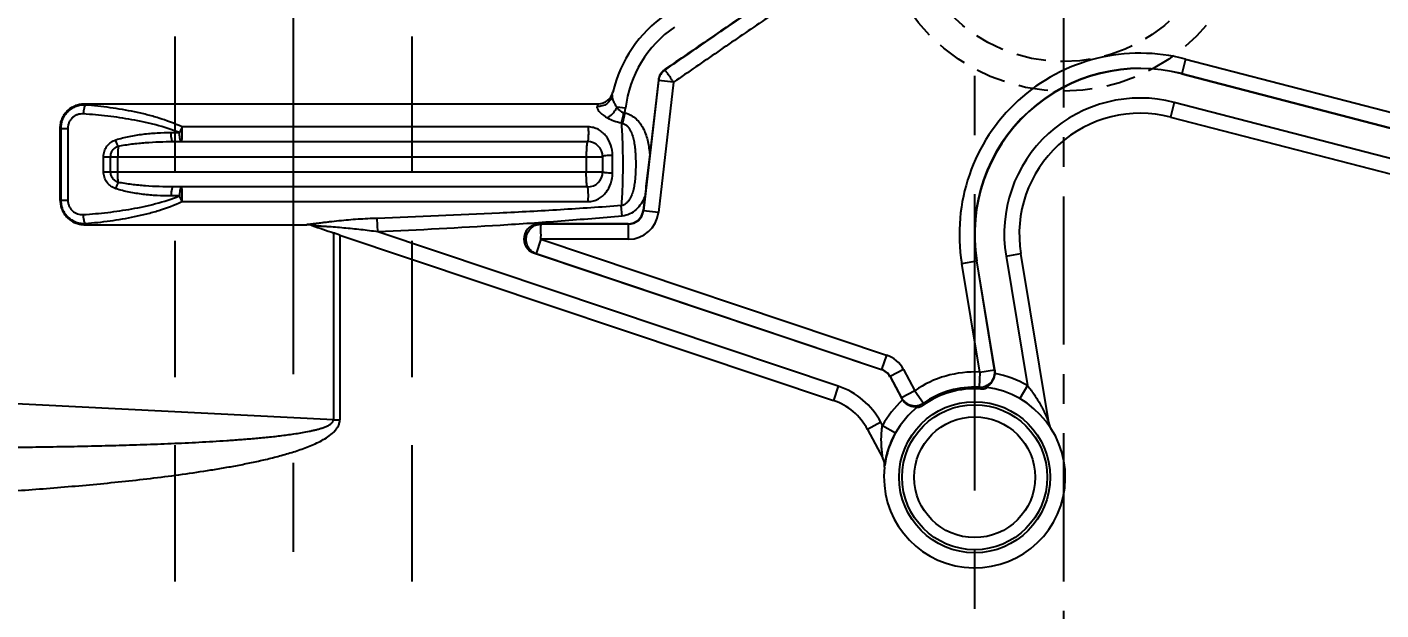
# Model space of a CAD drawing. Header units: millimetres. Extents: x 28656 to 29764, y -21384 to -20601.
# Drawn here: x 29525.13 to 29570.83, y -20758.23 to -20738.55 of the extents above; entities that cross this region are included whole.
import ezdxf

# ---------------------------------------------------------------- set-up
doc = ezdxf.new("R2010")
doc.units = ezdxf.units.MM
doc.header["$LTSCALE"] = 8
doc.linetypes.add('CENTER', pattern=[2, 1.25, -0.25, 0.25, -0.25])
doc.linetypes.add('HIDDEN', pattern=[0.375, 0.25, -0.125])
doc.layers.get('DEFPOINTS').update_dxf_attribs({"color": 6})
for name, color, linetype in [('Cav-cor', 30, 'Continuous'), ('CL', 1, 'Continuous'), ('WT', 4, 'Continuous')]:
    doc.layers.add(name, color=color, linetype=linetype)
doc.layers.add('dim', color=3, linetype='Continuous', lineweight=15)
doc.styles.get("Standard").update_dxf_attribs({"font": 'txt.shx', "width": 0.8, "bigfont": 'chineset.shx'})
doc.dimstyles.new('ISO-25', dxfattribs={"dimtxt": 5, "dimasz": 4, "dimexe": 0.3, "dimexo": 0.3, "dimtad": 0, "dimzin": 1, "dimdsep": 46, "dimtxsty": 'Standard', "dimcen": 0, "dimclrd": 3, "dimclre": 3, "dimclrt": 3, "dimazin": 0, "dimtfac": 1, "dimtofl": 0, "dimtmove": 0, "dimatfit": 0, "dimfxl": 0, "dimarcsym": 0})

# ---------------------------------------------------------------- blocks, each defined once
blk = doc.blocks.new('*D27502')
at = {"layer": 'DEFPOINTS', "color": 0}
for p in [(29534.117, -20718.266), (29474.332, -20943.266), (29508.117, -20943.266)]:
    blk.add_point(p, dxfattribs=at)
at = {"layer": 'dim', "color": 3, "lineweight": -2}
for p, q in [((29533.817, -20718.266), (29474.032, -20718.266)), ((29474.332, -20722.266), (29474.332, -20820.808)), ((29474.332, -20939.266), (29474.332, -20840.724)), ((29507.817, -20943.266), (29474.032, -20943.266))]:
    blk.add_line(p, q, dxfattribs=at)
at = {"layer": 'dim', "color": 3}
for points in [[(29474.998, -20722.266), (29473.665, -20722.266), (29474.332, -20718.266)], [(29473.665, -20939.266), (29474.998, -20939.266), (29474.332, -20943.266)]]:
    blk.add_solid(points, dxfattribs=at)
at = {"layer": 'dim', "color": 3, "insert": (29474.332, -20830.766), "char_height": 5, "attachment_point": 5, "rotation": 90}
blk.add_mtext('225.00', dxfattribs=at)

msp = doc.modelspace()

# ---------------------------------------------------------------- linework, layer by layer
at = {"linetype": 'CENTER', "ltscale": 0.5}
msp.add_line((29560.117, -20648.266), (29560.117, -20998.266), dxfattribs=at)
at = {"color": 8, "linetype": 'HIDDEN', "ltscale": 0.5}
for radius in [6.35, 5.35]:
    msp.add_circle((29560.117, -20734.366), radius, dxfattribs=at)
at = {"layer": 'Cav-cor', "color": 241}
for p, q in [((29546.658, -20739.986), (29546.667, -20739.992)), ((29564.237, -20739.629), (29564.107, -20740.132)), ((29564.237, -20739.629), (29575.794, -20742.628)), ((29546.45, -20740.352), (29545.936, -20744.754)), ((29546.441, -20740.347), (29546.149, -20742.845)), ((29546.441, -20740.347), (29546.45, -20740.352)), ((29546.956, -20740.41), (29546.442, -20744.813)), ((29546.956, -20740.412), (29546.45, -20740.352)), ((29564.107, -20740.132), (29575.679, -20743.135)), ((29564.109, -20740.122), (29575.666, -20743.122)), ((29527.065, -20741.142), (29544.412, -20741.142)), ((29545.33, -20741.292), (29545.041, -20741.258)), ((29545.312, -20741.448), (29545.33, -20741.292)), ((29563.857, -20741.093), (29563.729, -20741.587)), ((29576.157, -20744.285), (29563.857, -20741.093)), ((29545.312, -20741.448), (29545.235, -20741.794)), ((29563.729, -20741.587), (29576.488, -20744.898)), ((29526.252, -20744.406), (29526.252, -20741.958)), ((29526.268, -20741.972), (29526.268, -20744.392)), ((29526.268, -20741.972), (29526.505, -20741.972)), ((29526.505, -20741.972), (29526.505, -20744.392)), ((29529.994, -20742.111), (29530.273, -20742.111)), ((29544.072, -20741.922), (29530.362, -20741.922)), ((29530.061, -20742.417), (29544.051, -20742.417)), ((29527.715, -20743.437), (29527.715, -20742.927)), ((29527.715, -20742.927), (29544.561, -20742.927)), ((29527.954, -20743.437), (29527.954, -20742.927)), ((29528.197, -20743.437), (29528.197, -20742.927)), ((29544.007, -20742.927), (29544.007, -20743.437)), ((29544.561, -20742.927), (29544.561, -20743.437)), ((29544.894, -20743.182), (29544.893, -20742.882)), ((29544.893, -20743.482), (29544.894, -20743.182)), ((29527.715, -20743.437), (29544.561, -20743.437)), ((29544.051, -20743.947), (29530.061, -20743.947)), ((29526.268, -20744.392), (29526.505, -20744.392)), ((29530.273, -20744.253), (29529.994, -20744.253)), ((29530.361, -20744.442), (29544.072, -20744.442)), ((29545.981, -20744.283), (29545.927, -20744.745)), ((29536.974, -20745.464), (29536.954, -20745.008)), ((29545.222, -20744.93), (29545.19, -20744.58)), ((29545.936, -20744.754), (29545.927, -20744.745)), ((29546.442, -20744.813), (29545.936, -20744.754)), ((29527.065, -20745.222), (29534.577, -20745.222)), ((29552.511, -20750.675), (29536.974, -20745.464)), ((29545.421, -20745.195), (29542.419, -20745.195)), ((29542.419, -20745.195), (29542.477, -20745.205)), ((29545.429, -20745.205), (29542.477, -20745.205)), ((29545.429, -20745.205), (29545.421, -20745.195)), ((29545.429, -20745.714), (29545.429, -20745.205)), ((29535.47, -20745.498), (29535.47, -20751.812)), ((29535.688, -20745.571), (29535.47, -20745.498)), ((29535.688, -20745.571), (29535.688, -20751.812)), ((29535.688, -20745.571), (29552.349, -20751.158)), ((29542.477, -20745.714), (29542.315, -20746.198)), ((29542.477, -20745.714), (29554.141, -20749.626)), ((29545.429, -20745.714), (29542.477, -20745.714)), ((29542.257, -20746.188), (29553.972, -20750.117)), ((29542.257, -20746.188), (29542.315, -20746.198)), ((29542.315, -20746.198), (29553.978, -20750.109)), ((29558.176, -20746.283), (29558.679, -20746.2)), ((29558.176, -20746.283), (29558.897, -20750.654)), ((29559.62, -20751.907), (29558.679, -20746.2)), ((29556.683, -20746.529), (29557.195, -20746.445)), ((29557.289, -20750.201), (29556.683, -20746.529)), ((29557.792, -20750.118), (29557.186, -20746.446)), ((29557.803, -20750.128), (29557.195, -20746.445)), ((29554.141, -20749.626), (29553.978, -20750.109)), ((29553.978, -20750.109), (29553.972, -20750.117)), ((29554.266, -20750.353), (29554.26, -20750.361)), ((29554.26, -20750.361), (29554.643, -20751.081)), ((29554.716, -20750.113), (29554.266, -20750.353)), ((29554.266, -20750.353), (29554.647, -20751.067)), ((29554.716, -20750.113), (29555.096, -20750.827)), ((29557.289, -20750.201), (29557.264, -20750.71)), ((29557.289, -20750.201), (29557.792, -20750.118)), ((29557.803, -20750.128), (29557.792, -20750.118)), ((29552.511, -20750.675), (29552.349, -20751.158)), ((29555.096, -20750.827), (29554.647, -20751.067)), ((29555.096, -20750.827), (29555.386, -20751.247)), ((29558.897, -20750.654), (29558.643, -20751.096)), ((29535.47, -20751.812), (29520.77, -20751.069)), ((29554.643, -20751.081), (29554.647, -20751.067)), ((29535.47, -20751.812), (29535.688, -20751.812)), ((29553.951, -20751.894), (29553.501, -20752.133)), ((29553.501, -20752.133), (29554.02, -20753.108)), ((29554.006, -20751.998), (29553.951, -20751.894)), ((29554.006, -20751.998), (29554.451, -20752.248)), ((29559.62, -20751.907), (29559.633, -20751.964)), ((29554.082, -20753.363), (29554.084, -20753.344))]:
    msp.add_line(p, q, dxfattribs=at)
msp.add_lwpolyline([(29554.084, -20753.344), (29554.087, -20753.323), (29554.089, -20753.311), (29554.09, -20753.299), (29554.093, -20753.286), (29554.095, -20753.271), (29554.097, -20753.255), (29554.1, -20753.239), (29554.103, -20753.221), (29554.106, -20753.203), (29554.11, -20753.183), (29554.114, -20753.163), (29554.118, -20753.141), (29554.123, -20753.118), (29554.128, -20753.094), (29554.134, -20753.069), (29554.14, -20753.043), (29554.146, -20753.017), (29554.153, -20752.989), (29554.161, -20752.96), (29554.169, -20752.93), (29554.178, -20752.9), (29554.187, -20752.868), (29554.197, -20752.835), (29554.208, -20752.802), (29554.219, -20752.767), (29554.231, -20752.732), (29554.245, -20752.695), (29554.259, -20752.657), (29554.274, -20752.618), (29554.29, -20752.578), (29554.308, -20752.537), (29554.326, -20752.494), (29554.346, -20752.451), (29554.368, -20752.406), (29554.39, -20752.36), (29554.415, -20752.314), (29554.44, -20752.266), (29554.451, -20752.248)], dxfattribs=at)
for radius in [2.55, 2.448, 2.04]:
    msp.add_circle((29557.117, -20753.749), radius, dxfattribs=at)
for centre, radius, start, end in [((29549.18, -20741.741), 4.386, 124.5684, 166.909), ((29549.18, -20741.741), 3.876, 124.5684, 173.34), ((29562.704, -20745.536), 6.102, 75.45, 189.37), ((29546.947, -20740.406), 0.51, 124.5118, 173.3415), ((29546.956, -20740.412), 0.51, 124.5433, 173.3108), ((29562.704, -20745.536), 5.593, 75.45, 189.37), ((29562.704, -20745.536), 5.583, 75.45, 189.37), ((29544.412, -20740.632), 0.51, 269.9708, 346.9029), ((29562.704, -20745.536), 4.59, 75.45, 189.37), ((29544.409, -20744.394), 2.728, 72.3697, 73.3703), ((29545.081, -20742.147), 0.736, 71.7013, 75.3269), ((29562.704, -20745.536), 4.08, 75.45, 189.37), ((29544.051, -20742.927), 0.51, 0, 90), ((29544.051, -20743.437), 0.51, 270, 0), ((29545.43, -20744.696), 0.509, 269.9099, 353.4301), ((29545.43, -20744.695), 1.019, 269.9914, 353.3494), ((29559.034, -20675.59), 73.772, 250.78559, 251.37231), ((29553.816, -20750.592), 1.019, 28.0407, 71.4602), ((29553.817, -20750.592), 0.509, 28.0057, 71.4943), ((29557.117, -20753.749), 3.553, 87.2272, 124.668), ((29557.288, -20750.2), 0.511, 267.3414, 9.2563), ((29557.298, -20750.211), 0.512, 356.0066, 9.3484), ((29557.117, -20753.749), 3.57, 60.0998, 78.8299), ((29551.7, -20753.092), 2.55, 28.04, 71.46), ((29557.117, -20753.749), 3.06, 173.5517, 83.0399), ((29557.117, -20753.749), 2.989, 86.1256, 125.6666), ((29557.117, -20753.749), 3.043, 87.2277, 124.668), ((29551.926, -20755.849), 7.41, 43.2949, 43.9089), ((29551.7, -20753.092), 2.04, 28.04, 71.46), ((29557.117, -20753.749), 3.57, 133.0479, 150.6234), ((29557.117, -20753.749), 3.06, 128.8039, 172.6175), ((29555.094, -20750.841), 0.511, 208.0443, 215.8982), ((29555.097, -20750.826), 0.51, 208.1359, 304.5722), ((29562.877, -20752.462), 7.589, 170.7819, 171.3521), ((29560.126, -20751.823), 0.512, 196.0193, 212.6008), ((29553.571, -20753.348), 0.509, 353.5516, 28.0395)]:
    msp.add_arc(centre, radius, start, end, dxfattribs=at)
for centre, major_axis, ratio, start_param, end_param in [((29545.42, -20744.685), (-0.339, 0.381), 0.998909, -3.868329, -2.414856), ((29542.423, -20745.705), (0.515, -0.084), 0.9773, 1.736279, 4.546906), ((29553.809, -20750.601), (0.33, 0.39), 0.999294, -0.378668, 0.378668)]:
    msp.add_ellipse(centre, major_axis=major_axis, ratio=ratio, start_param=start_param, end_param=end_param, dxfattribs=at)
for points, knots in [([(29559.286, -20732.677), (29558.711, -20732.881), (29557.576, -20733.331), (29555.921, -20734.112), (29554.309, -20734.979), (29552.735, -20735.912), (29551.192, -20736.895), (29549.165, -20738.25), (29547.663, -20739.295), (29546.658, -20739.986)], [0, 0, 0, 0, 0.125, 0.25, 0.375, 0.5, 0.625, 0.75, 1, 1, 1, 1]), ([(29559.281, -20732.689), (29558.133, -20733.096), (29556.455, -20733.835), (29554.31, -20734.989), (29552.737, -20735.922), (29551.196, -20736.904), (29549.677, -20737.919), (29548.171, -20738.954), (29547.169, -20739.647), (29546.667, -20739.992)], [0, 0, 0, 0, 0.249944, 0.374966, 0.499979, 0.624991, 0.749995, 0.874998, 1, 1, 1, 1]), ([(29559.451, -20733.169), (29558.882, -20733.37), (29557.759, -20733.817), (29555.576, -20734.851), (29553.478, -20736.053), (29551.444, -20737.351), (29549.939, -20738.358), (29548.446, -20739.383), (29547.453, -20740.069), (29546.956, -20740.41)], [0, 0, 0, 0, 0.12501, 0.250052, 0.500013, 0.625017, 0.750012, 0.875007, 1, 1, 1, 1]), ([(29546.956, -20740.412), (29546.936, -20740.386), (29546.899, -20740.334), (29546.849, -20740.256), (29546.801, -20740.185), (29546.763, -20740.131), (29546.737, -20740.093), (29546.72, -20740.069), (29546.705, -20740.047), (29546.693, -20740.029), (29546.683, -20740.014), (29546.676, -20740.003), (29546.672, -20739.996), (29546.669, -20739.992), (29546.668, -20739.992), (29546.667, -20739.992)], [0, 0, 0, 0, 0.190318, 0.374646, 0.54477, 0.694688, 0.760371, 0.819096, 0.870338, 0.913581, 0.948369, 0.974424, 0.99152, 0.996733, 1, 1, 1, 1]), ([(29544.885, -20740.853), (29544.874, -20740.909), (29544.829, -20741.017), (29544.709, -20741.145), (29544.55, -20741.224), (29544.431, -20741.239), (29544.372, -20741.237)], [0, 0, 0, 0, 0.244986, 0.492715, 0.744579, 1, 1, 1, 1]), ([(29544.885, -20740.853), (29544.879, -20740.881), (29544.881, -20740.927), (29544.896, -20740.989), (29544.92, -20741.06), (29544.966, -20741.152), (29545.014, -20741.223), (29545.041, -20741.258)], [0, 0, 0, 0, 0.191484, 0.303689, 0.426306, 0.698693, 1, 1, 1, 1]), ([(29526.252, -20741.958), (29526.252, -20741.905), (29526.262, -20741.798), (29526.309, -20741.644), (29526.385, -20741.502), (29526.486, -20741.377), (29526.61, -20741.275), (29526.752, -20741.199), (29526.905, -20741.152), (29527.012, -20741.142), (29527.065, -20741.142)], [0, 0, 0, 0, 0.125236, 0.250432, 0.375564, 0.500611, 0.625564, 0.750432, 0.875231, 1, 1, 1, 1]), ([(29527.101, -20741.183), (29527.047, -20741.181), (29526.941, -20741.186), (29526.785, -20741.226), (29526.64, -20741.296), (29526.512, -20741.393), (29526.407, -20741.515), (29526.328, -20741.657), (29526.28, -20741.811), (29526.268, -20741.918), (29526.268, -20741.972)], [0, 0, 0, 0, 0.124528, 0.249025, 0.37363, 0.49844, 0.623509, 0.748833, 0.874352, 1, 1, 1, 1]), ([(29527.101, -20741.183), (29527.096, -20741.187), (29527.087, -20741.2), (29527.075, -20741.223), (29527.064, -20741.253), (29527.05, -20741.306), (29527.036, -20741.384), (29527.03, -20741.449), (29527.028, -20741.483)], [0, 0, 0, 0, 0.060097, 0.142678, 0.24725, 0.371848, 0.668557, 1, 1, 1, 1]), ([(29527.065, -20741.142), (29527.068, -20741.142), (29527.075, -20741.144), (29527.084, -20741.153), (29527.093, -20741.166), (29527.098, -20741.177), (29527.101, -20741.183)], [0, 0, 0, 0, 0.163613, 0.371514, 0.647118, 1, 1, 1, 1]), ([(29530.362, -20741.922), (29530.107, -20741.803), (29529.712, -20741.656), (29529.172, -20741.505), (29528.626, -20741.38), (29527.936, -20741.262), (29527.379, -20741.204), (29527.101, -20741.183)], [0, 0, 0, 0, 0.250493, 0.375601, 0.500623, 0.75039, 1, 1, 1, 1]), ([(29544.372, -20741.237), (29544.368, -20741.248), (29544.367, -20741.275), (29544.382, -20741.318), (29544.411, -20741.364), (29544.452, -20741.413), (29544.506, -20741.465), (29544.57, -20741.517), (29544.643, -20741.568), (29544.696, -20741.6), (29544.724, -20741.616)], [0, 0, 0, 0, 0.066449, 0.146951, 0.246748, 0.366211, 0.503722, 0.656932, 0.823232, 1, 1, 1, 1]), ([(29544.412, -20741.142), (29544.411, -20741.142), (29544.409, -20741.144), (29544.406, -20741.149), (29544.402, -20741.156), (29544.397, -20741.167), (29544.392, -20741.18), (29544.383, -20741.204), (29544.377, -20741.223), (29544.372, -20741.237)], [0, 0, 0, 0, 0.025403, 0.077895, 0.159453, 0.270247, 0.41009, 0.578677, 1, 1, 1, 1]), ([(29545.041, -20741.258), (29545.023, -20741.295), (29544.98, -20741.368), (29544.904, -20741.467), (29544.819, -20741.551), (29544.756, -20741.597), (29544.724, -20741.616)], [0, 0, 0, 0, 0.259543, 0.520389, 0.770691, 1, 1, 1, 1]), ([(29545.041, -20741.258), (29545.055, -20741.277), (29545.085, -20741.314), (29545.154, -20741.382), (29545.219, -20741.422), (29545.267, -20741.435)], [0, 0, 0, 0, 0.241151, 0.48887, 1, 1, 1, 1]), ([(29527.028, -20741.483), (29526.995, -20741.481), (29526.928, -20741.483), (29526.831, -20741.506), (29526.74, -20741.548), (29526.66, -20741.609), (29526.593, -20741.685), (29526.543, -20741.773), (29526.512, -20741.87), (29526.505, -20741.938), (29526.505, -20741.972)], [0, 0, 0, 0, 0.123496, 0.247175, 0.37126, 0.495908, 0.621196, 0.747091, 0.873432, 1, 1, 1, 1]), ([(29530.273, -20742.111), (29530.016, -20742.009), (29529.619, -20741.883), (29529.08, -20741.755), (29528.538, -20741.649), (29527.854, -20741.55), (29527.303, -20741.501), (29527.028, -20741.483)], [0, 0, 0, 0, 0.250286, 0.37534, 0.500341, 0.75021, 1, 1, 1, 1]), ([(29544.724, -20741.616), (29544.794, -20741.655), (29544.944, -20741.725), (29545.105, -20741.767), (29545.19, -20741.78)], [0, 0, 0, 0, 0.485896, 1, 1, 1, 1]), ([(29545.267, -20741.435), (29545.256, -20741.497), (29545.232, -20741.613), (29545.204, -20741.727), (29545.19, -20741.78)], [0, 0, 0, 0, 0.537739, 1, 1, 1, 1]), ([(29545.19, -20741.78), (29545.198, -20741.881), (29545.212, -20742.096), (29545.233, -20742.563), (29545.242, -20743.18), (29545.233, -20743.796), (29545.212, -20744.263), (29545.198, -20744.479), (29545.19, -20744.58)], [0, 0, 0, 0, 0.108574, 0.230995, 0.499766, 0.768659, 0.891227, 1, 1, 1, 1]), ([(29545.235, -20741.794), (29545.266, -20741.804), (29545.325, -20741.834), (29545.398, -20741.898), (29545.458, -20741.975), (29545.506, -20742.059), (29545.545, -20742.148), (29545.586, -20742.27), (29545.623, -20742.427), (29545.65, -20742.619), (29545.667, -20742.813), (29545.676, -20743.009), (29545.678, -20743.205), (29545.674, -20743.401), (29545.664, -20743.596), (29545.645, -20743.79), (29545.614, -20743.982), (29545.573, -20744.138), (29545.527, -20744.258), (29545.485, -20744.345), (29545.431, -20744.426), (29545.366, -20744.498), (29545.285, -20744.554), (29545.222, -20744.576), (29545.19, -20744.58)], [0, 0, 0, 0, 0.031375, 0.06266, 0.093762, 0.12477, 0.155764, 0.186762, 0.248865, 0.311252, 0.373959, 0.436915, 0.500005, 0.563077, 0.625984, 0.688617, 0.750934, 0.812986, 0.843965, 0.874978, 0.906011, 0.937184, 0.968528, 1, 1, 1, 1]), ([(29545.312, -20741.448), (29545.383, -20741.464), (29545.52, -20741.517), (29545.697, -20741.647), (29545.84, -20741.813), (29545.95, -20742.002), (29546.032, -20742.204), (29546.088, -20742.415), (29546.127, -20742.629), (29546.143, -20742.773), (29546.149, -20742.845)], [0, 0, 0, 0, 0.124962, 0.249992, 0.375006, 0.500058, 0.625073, 0.750044, 0.875056, 1, 1, 1, 1]), ([(29526.252, -20741.958), (29526.253, -20741.958), (29526.257, -20741.959), (29526.263, -20741.964), (29526.266, -20741.969), (29526.268, -20741.972)], [0, 0, 0, 0, 0.186412, 0.529176, 1, 1, 1, 1]), ([(29528.123, -20742.358), (29528.273, -20742.309), (29528.504, -20742.253), (29528.815, -20742.198), (29529.127, -20742.154), (29529.52, -20742.12), (29529.836, -20742.111), (29529.994, -20742.111)], [0, 0, 0, 0, 0.250195, 0.375297, 0.500287, 0.750157, 1, 1, 1, 1]), ([(29530.061, -20742.417), (29530.056, -20742.417), (29530.049, -20742.412), (29530.041, -20742.403), (29530.032, -20742.388), (29530.022, -20742.363), (29530.012, -20742.325), (29530.004, -20742.279), (29529.998, -20742.227), (29529.995, -20742.17), (29529.994, -20742.131), (29529.994, -20742.111)], [0, 0, 0, 0, 0.044522, 0.074575, 0.111298, 0.205896, 0.327573, 0.473105, 0.637758, 0.815892, 1, 1, 1, 1]), ([(29530.366, -20741.922), (29530.349, -20741.95), (29530.317, -20742.012), (29530.29, -20742.077), (29530.278, -20742.111)], [0, 0, 0, 0, 0.474894, 1, 1, 1, 1]), ([(29530.345, -20742.417), (29530.342, -20742.417), (29530.337, -20742.416), (29530.33, -20742.411), (29530.324, -20742.403), (29530.316, -20742.388), (29530.309, -20742.362), (29530.296, -20742.325), (29530.288, -20742.288), (29530.284, -20742.255), (29530.283, -20742.228), (29530.283, -20742.199), (29530.282, -20742.16), (29530.28, -20742.131), (29530.278, -20742.111)], [0, 0, 0, 0, 0.024252, 0.049503, 0.078539, 0.113597, 0.205834, 0.328836, 0.475305, 0.555264, 0.638951, 0.725967, 0.815749, 1, 1, 1, 1]), ([(29530.345, -20742.417), (29530.347, -20742.417), (29530.349, -20742.414), (29530.351, -20742.41), (29530.354, -20742.402), (29530.356, -20742.389), (29530.36, -20742.369), (29530.363, -20742.344), (29530.366, -20742.302), (29530.37, -20742.241), (29530.372, -20742.162), (29530.372, -20742.079), (29530.37, -20741.999), (29530.368, -20741.946), (29530.366, -20741.922)], [0, 0, 0, 0, 0.009561, 0.017888, 0.028883, 0.059003, 0.099832, 0.150632, 0.210418, 0.352544, 0.515211, 0.686041, 0.852146, 1, 1, 1, 1]), ([(29544.072, -20741.922), (29544.074, -20741.946), (29544.076, -20741.999), (29544.078, -20742.079), (29544.078, -20742.162), (29544.075, -20742.241), (29544.072, -20742.302), (29544.068, -20742.344), (29544.066, -20742.369), (29544.062, -20742.389), (29544.059, -20742.402), (29544.057, -20742.41), (29544.055, -20742.414), (29544.053, -20742.417), (29544.051, -20742.417)], [0, 0, 0, 0, 0.147854, 0.313959, 0.484789, 0.647456, 0.789582, 0.849368, 0.900168, 0.940997, 0.971117, 0.982112, 0.990439, 1, 1, 1, 1]), ([(29544.893, -20742.882), (29544.893, -20742.764), (29544.856, -20742.532), (29544.719, -20742.271), (29544.561, -20742.105), (29544.418, -20742.004), (29544.252, -20741.938), (29544.132, -20741.922), (29544.072, -20741.922)], [0, 0, 0, 0, 0.252384, 0.497283, 0.619443, 0.743378, 0.870565, 1, 1, 1, 1]), ([(29527.715, -20742.927), (29527.715, -20742.864), (29527.734, -20742.738), (29527.819, -20742.569), (29527.952, -20742.434), (29528.064, -20742.377), (29528.123, -20742.358)], [0, 0, 0, 0, 0.252046, 0.503106, 0.752451, 1, 1, 1, 1]), ([(29527.954, -20742.927), (29527.954, -20742.888), (29527.967, -20742.809), (29528.02, -20742.703), (29528.102, -20742.619), (29528.173, -20742.583), (29528.209, -20742.571)], [0, 0, 0, 0, 0.252047, 0.503104, 0.752451, 1, 1, 1, 1]), ([(29528.209, -20742.571), (29528.192, -20742.54), (29528.16, -20742.47), (29528.135, -20742.397), (29528.122, -20742.358)], [0, 0, 0, 0, 0.464806, 1, 1, 1, 1]), ([(29528.209, -20742.571), (29528.205, -20742.626), (29528.198, -20742.744), (29528.197, -20742.863), (29528.197, -20742.927)], [0, 0, 0, 0, 0.460688, 1, 1, 1, 1]), ([(29528.209, -20742.571), (29528.361, -20742.54), (29528.668, -20742.493), (29529.131, -20742.448), (29529.596, -20742.422), (29529.906, -20742.417), (29530.061, -20742.417)], [0, 0, 0, 0, 0.250015, 0.500036, 0.750017, 1, 1, 1, 1]), ([(29544.051, -20742.417), (29544.049, -20742.417), (29544.047, -20742.419), (29544.044, -20742.423), (29544.041, -20742.429), (29544.038, -20742.44), (29544.032, -20742.466), (29544.025, -20742.508), (29544.019, -20742.571), (29544.014, -20742.647), (29544.01, -20742.734), (29544.007, -20742.829), (29544.007, -20742.894), (29544.007, -20742.927)], [0, 0, 0, 0, 0.009675, 0.016957, 0.026241, 0.051166, 0.084759, 0.177349, 0.300841, 0.450893, 0.621942, 0.807683, 1, 1, 1, 1]), ([(29544.893, -20742.882), (29544.852, -20742.881), (29544.774, -20742.883), (29544.682, -20742.89), (29544.626, -20742.899), (29544.602, -20742.904), (29544.588, -20742.908), (29544.576, -20742.913), (29544.567, -20742.917), (29544.561, -20742.923), (29544.561, -20742.927)], [0, 0, 0, 0, 0.36617, 0.684659, 0.809231, 0.860658, 0.904189, 0.939503, 0.96671, 1, 1, 1, 1]), ([(29546.149, -20742.845), (29546.121, -20743.085), (29546.065, -20743.564), (29546.009, -20744.043), (29545.981, -20744.283)], [0, 0, 0, 0, 0.500002, 1, 1, 1, 1]), ([(29528.123, -20744.006), (29528.064, -20743.987), (29527.952, -20743.93), (29527.819, -20743.795), (29527.734, -20743.625), (29527.715, -20743.5), (29527.715, -20743.437)], [0, 0, 0, 0, 0.247451, 0.496706, 0.747792, 1, 1, 1, 1]), ([(29528.209, -20743.793), (29528.173, -20743.781), (29528.103, -20743.745), (29528.02, -20743.661), (29527.967, -20743.555), (29527.954, -20743.476), (29527.954, -20743.437)], [0, 0, 0, 0, 0.24745, 0.496706, 0.747792, 1, 1, 1, 1]), ([(29528.209, -20743.793), (29528.205, -20743.738), (29528.198, -20743.62), (29528.197, -20743.501), (29528.197, -20743.437)], [0, 0, 0, 0, 0.460714, 1, 1, 1, 1]), ([(29544.051, -20743.947), (29544.049, -20743.947), (29544.047, -20743.945), (29544.044, -20743.941), (29544.041, -20743.935), (29544.038, -20743.924), (29544.032, -20743.898), (29544.025, -20743.856), (29544.019, -20743.793), (29544.014, -20743.717), (29544.01, -20743.63), (29544.007, -20743.535), (29544.007, -20743.47), (29544.007, -20743.437)], [0, 0, 0, 0, 0.009675, 0.016957, 0.026241, 0.051166, 0.084759, 0.177349, 0.300841, 0.450893, 0.621942, 0.807683, 1, 1, 1, 1]), ([(29544.072, -20744.442), (29544.132, -20744.442), (29544.252, -20744.426), (29544.418, -20744.359), (29544.562, -20744.259), (29544.72, -20744.092), (29544.856, -20743.832), (29544.893, -20743.599), (29544.893, -20743.482)], [0, 0, 0, 0, 0.129488, 0.256832, 0.380856, 0.503089, 0.747978, 1, 1, 1, 1]), ([(29544.893, -20743.482), (29544.852, -20743.482), (29544.774, -20743.481), (29544.682, -20743.474), (29544.626, -20743.465), (29544.602, -20743.46), (29544.588, -20743.456), (29544.576, -20743.451), (29544.567, -20743.446), (29544.561, -20743.441), (29544.561, -20743.437)], [0, 0, 0, 0, 0.366215, 0.684714, 0.809275, 0.860695, 0.904217, 0.939521, 0.96672, 1, 1, 1, 1]), ([(29528.209, -20743.793), (29528.192, -20743.824), (29528.16, -20743.894), (29528.135, -20743.967), (29528.123, -20744.006)], [0, 0, 0, 0, 0.464921, 1, 1, 1, 1]), ([(29529.994, -20744.253), (29529.836, -20744.253), (29529.52, -20744.244), (29529.127, -20744.21), (29528.815, -20744.166), (29528.504, -20744.111), (29528.273, -20744.054), (29528.123, -20744.006)], [0, 0, 0, 0, 0.249843, 0.499715, 0.624704, 0.749805, 1, 1, 1, 1]), ([(29530.061, -20743.947), (29529.906, -20743.947), (29529.596, -20743.941), (29529.131, -20743.916), (29528.668, -20743.871), (29528.361, -20743.823), (29528.209, -20743.793)], [0, 0, 0, 0, 0.249983, 0.499964, 0.749985, 1, 1, 1, 1]), ([(29530.061, -20743.947), (29530.056, -20743.947), (29530.049, -20743.951), (29530.041, -20743.96), (29530.032, -20743.975), (29530.022, -20744.001), (29530.012, -20744.039), (29530.004, -20744.085), (29529.998, -20744.137), (29529.995, -20744.194), (29529.994, -20744.233), (29529.994, -20744.253)], [0, 0, 0, 0, 0.044522, 0.074575, 0.111298, 0.205896, 0.327573, 0.473105, 0.637758, 0.815892, 1, 1, 1, 1]), ([(29530.345, -20743.947), (29530.342, -20743.947), (29530.337, -20743.948), (29530.33, -20743.953), (29530.324, -20743.96), (29530.316, -20743.976), (29530.309, -20744.002), (29530.296, -20744.039), (29530.288, -20744.076), (29530.284, -20744.109), (29530.283, -20744.136), (29530.283, -20744.164), (29530.282, -20744.203), (29530.28, -20744.233), (29530.278, -20744.253)], [0, 0, 0, 0, 0.024252, 0.049503, 0.078539, 0.113597, 0.205834, 0.328836, 0.475305, 0.555264, 0.638951, 0.725967, 0.815749, 1, 1, 1, 1]), ([(29530.366, -20744.442), (29530.368, -20744.417), (29530.37, -20744.365), (29530.372, -20744.285), (29530.372, -20744.202), (29530.37, -20744.123), (29530.366, -20744.062), (29530.363, -20744.02), (29530.36, -20743.995), (29530.356, -20743.975), (29530.354, -20743.962), (29530.351, -20743.954), (29530.349, -20743.95), (29530.347, -20743.947), (29530.345, -20743.947)], [0, 0, 0, 0, 0.147854, 0.313959, 0.484789, 0.647456, 0.789582, 0.849368, 0.900168, 0.940997, 0.971117, 0.982112, 0.990439, 1, 1, 1, 1]), ([(29544.072, -20744.442), (29544.074, -20744.417), (29544.076, -20744.365), (29544.078, -20744.285), (29544.078, -20744.202), (29544.075, -20744.123), (29544.072, -20744.062), (29544.068, -20744.02), (29544.066, -20743.995), (29544.062, -20743.975), (29544.059, -20743.962), (29544.057, -20743.954), (29544.055, -20743.95), (29544.053, -20743.947), (29544.051, -20743.947)], [0, 0, 0, 0, 0.147854, 0.313958, 0.484787, 0.647454, 0.789579, 0.849365, 0.900165, 0.940993, 0.971114, 0.982109, 0.990437, 1, 1, 1, 1]), ([(29526.268, -20744.392), (29526.267, -20744.394), (29526.263, -20744.4), (29526.257, -20744.406), (29526.252, -20744.406)], [0, 0, 0, 0, 0.336283, 1, 1, 1, 1]), ([(29526.252, -20744.406), (29526.252, -20744.459), (29526.262, -20744.566), (29526.309, -20744.72), (29526.385, -20744.862), (29526.486, -20744.987), (29526.61, -20745.089), (29526.752, -20745.165), (29526.905, -20745.211), (29527.012, -20745.222), (29527.065, -20745.222)], [0, 0, 0, 0, 0.125236, 0.250432, 0.375564, 0.500611, 0.625564, 0.750432, 0.875231, 1, 1, 1, 1]), ([(29526.268, -20744.392), (29526.268, -20744.446), (29526.28, -20744.553), (29526.328, -20744.707), (29526.407, -20744.848), (29526.512, -20744.97), (29526.64, -20745.068), (29526.785, -20745.138), (29526.941, -20745.178), (29527.047, -20745.183), (29527.101, -20745.18)], [0, 0, 0, 0, 0.125648, 0.251166, 0.37649, 0.501558, 0.626368, 0.750973, 0.875471, 1, 1, 1, 1]), ([(29526.505, -20744.392), (29526.505, -20744.426), (29526.512, -20744.494), (29526.543, -20744.591), (29526.593, -20744.679), (29526.66, -20744.755), (29526.74, -20744.815), (29526.831, -20744.858), (29526.928, -20744.881), (29526.995, -20744.883), (29527.028, -20744.881)], [0, 0, 0, 0, 0.126568, 0.252908, 0.378802, 0.50409, 0.628738, 0.752823, 0.876503, 1, 1, 1, 1]), ([(29527.028, -20744.881), (29527.303, -20744.863), (29527.854, -20744.814), (29528.538, -20744.715), (29529.08, -20744.609), (29529.619, -20744.481), (29530.016, -20744.355), (29530.273, -20744.253)], [0, 0, 0, 0, 0.24979, 0.499659, 0.62466, 0.749713, 1, 1, 1, 1]), ([(29527.101, -20745.18), (29527.379, -20745.16), (29527.936, -20745.102), (29528.626, -20744.984), (29529.171, -20744.859), (29529.711, -20744.708), (29530.107, -20744.56), (29530.361, -20744.442)], [0, 0, 0, 0, 0.24961, 0.499377, 0.6244, 0.749508, 1, 1, 1, 1]), ([(29530.366, -20744.442), (29530.349, -20744.413), (29530.317, -20744.351), (29530.29, -20744.287), (29530.278, -20744.253)], [0, 0, 0, 0, 0.474894, 1, 1, 1, 1]), ([(29545.981, -20744.283), (29545.947, -20744.363), (29545.865, -20744.518), (29545.697, -20744.721), (29545.48, -20744.873), (29545.309, -20744.922), (29545.222, -20744.93)], [0, 0, 0, 0, 0.250136, 0.500313, 0.750251, 1, 1, 1, 1]), ([(29527.101, -20745.18), (29527.096, -20745.176), (29527.087, -20745.164), (29527.075, -20745.141), (29527.064, -20745.111), (29527.05, -20745.058), (29527.036, -20744.98), (29527.03, -20744.915), (29527.028, -20744.881)], [0, 0, 0, 0, 0.060098, 0.14268, 0.247254, 0.371853, 0.668562, 1, 1, 1, 1]), ([(29536.954, -20745.008), (29536.846, -20745.011), (29536.629, -20745.021), (29536.304, -20745.04), (29535.981, -20745.064), (29535.662, -20745.094), (29535.399, -20745.123), (29535.193, -20745.148), (29535.044, -20745.167), (29534.903, -20745.186), (29534.791, -20745.2), (29534.709, -20745.21), (29534.657, -20745.216), (29534.613, -20745.22), (29534.588, -20745.222), (29534.577, -20745.222)], [0, 0, 0, 0, 0.136356, 0.272603, 0.408425, 0.543235, 0.675867, 0.740662, 0.803733, 0.864089, 0.919933, 0.945167, 0.967708, 0.98647, 1, 1, 1, 1]), ([(29545.19, -20744.58), (29544.504, -20744.631), (29543.133, -20744.723), (29540.388, -20744.874), (29538.328, -20744.96), (29536.954, -20745.008)], [0, 0, 0, 0, 0.250001, 0.500003, 1, 1, 1, 1]), ([(29545.222, -20744.93), (29544.536, -20744.993), (29543.163, -20745.108), (29540.414, -20745.297), (29538.35, -20745.404), (29536.974, -20745.464)], [0, 0, 0, 0, 0.250001, 0.500005, 1, 1, 1, 1]), ([(29527.101, -20745.18), (29527.098, -20745.187), (29527.093, -20745.197), (29527.084, -20745.211), (29527.075, -20745.22), (29527.068, -20745.222), (29527.065, -20745.222)], [0, 0, 0, 0, 0.352882, 0.628486, 0.836387, 1, 1, 1, 1]), ([(29534.756, -20745.253), (29534.741, -20745.248), (29534.683, -20745.23), (29534.622, -20745.222), (29534.577, -20745.222)], [0, 0, 0, 0, 0.250482, 1, 1, 1, 1]), ([(29536.974, -20745.464), (29536.783, -20745.438), (29536.496, -20745.403), (29536.112, -20745.361), (29535.826, -20745.334), (29535.541, -20745.31), (29535.306, -20745.293), (29535.122, -20745.281), (29534.989, -20745.272), (29534.884, -20745.264), (29534.807, -20745.258), (29534.772, -20745.255), (29534.756, -20745.253)], [0, 0, 0, 0, 0.259811, 0.389491, 0.518758, 0.647181, 0.773794, 0.835736, 0.895888, 0.952503, 0.978122, 1, 1, 1, 1]), ([(29542.315, -20746.198), (29542.26, -20746.179), (29542.182, -20746.135), (29542.098, -20746.052), (29542.029, -20745.956), (29541.977, -20745.814), (29541.975, -20745.632), (29542.035, -20745.461), (29542.129, -20745.343), (29542.225, -20745.274), (29542.331, -20745.222), (29542.419, -20745.205), (29542.477, -20745.205)], [0, 0, 0, 0, 0.123567, 0.185976, 0.248555, 0.373952, 0.5, 0.626048, 0.751445, 0.814024, 0.876433, 1, 1, 1, 1]), ([(29542.477, -20745.714), (29542.476, -20745.706), (29542.475, -20745.694), (29542.473, -20745.678), (29542.471, -20745.661), (29542.469, -20745.645), (29542.471, -20745.629), (29542.476, -20745.613), (29542.484, -20745.599), (29542.487, -20745.583), (29542.487, -20745.567), (29542.482, -20745.548), (29542.477, -20745.525), (29542.474, -20745.502), (29542.473, -20745.473), (29542.473, -20745.445), (29542.474, -20745.417), (29542.476, -20745.391), (29542.478, -20745.367), (29542.477, -20745.343), (29542.475, -20745.326), (29542.473, -20745.311), (29542.472, -20745.296), (29542.472, -20745.283), (29542.473, -20745.27), (29542.474, -20745.258), (29542.476, -20745.249), (29542.48, -20745.243), (29542.483, -20745.238), (29542.486, -20745.234), (29542.488, -20745.23), (29542.488, -20745.226), (29542.485, -20745.223), (29542.481, -20745.22), (29542.476, -20745.218), (29542.472, -20745.216), (29542.469, -20745.213), (29542.47, -20745.21), (29542.472, -20745.209), (29542.473, -20745.207), (29542.475, -20745.206), (29542.476, -20745.205), (29542.477, -20745.205)], [0, 0, 0, 0, 0.046408, 0.069745, 0.093299, 0.139785, 0.162481, 0.18545, 0.231492, 0.253521, 0.275404, 0.320372, 0.365268, 0.408235, 0.449915, 0.530382, 0.568885, 0.606068, 0.676083, 0.708783, 0.739898, 0.769321, 0.796904, 0.822609, 0.846365, 0.868202, 0.88886, 0.899389, 0.909942, 0.919694, 0.927907, 0.934773, 0.942772, 0.95312, 0.963949, 0.972858, 0.978229, 0.982149, 0.986505, 0.990747, 0.994058, 1, 1, 1, 1]), ([(29557.488, -20750.712), (29557.488, -20750.712), (29557.487, -20750.712), (29557.487, -20750.711), (29557.487, -20750.71), (29557.489, -20750.708), (29557.493, -20750.705), (29557.5, -20750.702), (29557.508, -20750.697), (29557.518, -20750.692), (29557.53, -20750.685), (29557.542, -20750.678), (29557.555, -20750.67), (29557.573, -20750.658), (29557.597, -20750.641), (29557.625, -20750.618), (29557.654, -20750.591), (29557.682, -20750.56), (29557.719, -20750.513), (29557.759, -20750.444), (29557.795, -20750.35), (29557.806, -20750.282), (29557.809, -20750.247)], [0, 0, 0, 0, 0.001857, 0.002937, 0.004532, 0.007194, 0.015856, 0.028706, 0.045252, 0.064911, 0.087092, 0.111219, 0.136913, 0.164026, 0.221981, 0.284254, 0.350485, 0.420491, 0.494138, 0.652, 0.822361, 1, 1, 1, 1]), ([(29557.319, -20750.767), (29557.335, -20750.768), (29557.391, -20750.769), (29557.447, -20750.76), (29557.485, -20750.748)], [0, 0, 0, 0, 0.277701, 1, 1, 1, 1]), ([(29557.485, -20750.748), (29557.493, -20750.745), (29557.507, -20750.74), (29557.524, -20750.733), (29557.534, -20750.727), (29557.54, -20750.723), (29557.541, -20750.721), (29557.542, -20750.721)], [0, 0, 0, 0, 0.388409, 0.687334, 0.89135, 0.957232, 1, 1, 1, 1]), ([(29557.542, -20750.721), (29557.542, -20750.72), (29557.543, -20750.719), (29557.542, -20750.719), (29557.541, -20750.719)], [0, 0, 0, 0, 0.506962, 1, 1, 1, 1]), ([(29558.897, -20750.654), (29558.94, -20750.705), (29559.024, -20750.808), (29559.139, -20750.97), (29559.244, -20751.135), (29559.325, -20751.276), (29559.385, -20751.389), (29559.428, -20751.473), (29559.469, -20751.557), (29559.508, -20751.641), (29559.539, -20751.709), (29559.562, -20751.763), (29559.578, -20751.801), (29559.59, -20751.832), (29559.6, -20751.855), (29559.606, -20751.871), (29559.612, -20751.884), (29559.615, -20751.894), (29559.618, -20751.901), (29559.619, -20751.904), (29559.62, -20751.906), (29559.62, -20751.907)], [0, 0, 0, 0, 0.137497, 0.274017, 0.409136, 0.542559, 0.60851, 0.673828, 0.738345, 0.801764, 0.863496, 0.893377, 0.922181, 0.949332, 0.961965, 0.973713, 0.984051, 0.992349, 0.995529, 0.997931, 1, 1, 1, 1]), ([(29554.68, -20751.14), (29554.701, -20751.169), (29554.747, -20751.221), (29554.827, -20751.282), (29554.898, -20751.318), (29554.954, -20751.339), (29554.994, -20751.35), (29555.033, -20751.358), (29555.064, -20751.362), (29555.087, -20751.364), (29555.104, -20751.365), (29555.12, -20751.365), (29555.14, -20751.365), (29555.161, -20751.364), (29555.18, -20751.363), (29555.191, -20751.362), (29555.195, -20751.362), (29555.198, -20751.362), (29555.199, -20751.363), (29555.2, -20751.363), (29555.2, -20751.364), (29555.2, -20751.364), (29555.2, -20751.364)], [0, 0, 0, 0, 0.17756, 0.347879, 0.505539, 0.579102, 0.649048, 0.715253, 0.777529, 0.807106, 0.835534, 0.862675, 0.888383, 0.934726, 0.971149, 0.984115, 0.989043, 0.992868, 0.995564, 0.997177, 0.998218, 1, 1, 1, 1]), ([(29555.16, -20751.399), (29555.159, -20751.399), (29555.159, -20751.398), (29555.159, -20751.397), (29555.16, -20751.397)], [0, 0, 0, 0, 0.482162, 1, 1, 1, 1]), ([(29555.174, -20751.4), (29555.171, -20751.4), (29555.166, -20751.4), (29555.161, -20751.4), (29555.16, -20751.399)], [0, 0, 0, 0, 0.649805, 1, 1, 1, 1]), ([(29555.375, -20751.321), (29555.356, -20751.335), (29555.317, -20751.358), (29555.26, -20751.382), (29555.213, -20751.395), (29555.185, -20751.399), (29555.174, -20751.4)], [0, 0, 0, 0, 0.321877, 0.614355, 0.847083, 1, 1, 1, 1]), ([(29520.628, -20752.752), (29521.253, -20752.753), (29522.503, -20752.753), (29524.065, -20752.744), (29525.314, -20752.73), (29526.251, -20752.716), (29527.188, -20752.698), (29528.125, -20752.675), (29529.062, -20752.647), (29529.998, -20752.611), (29530.778, -20752.575), (29531.402, -20752.54), (29531.87, -20752.511), (29532.337, -20752.477), (29532.804, -20752.439), (29533.271, -20752.395), (29533.736, -20752.343), (29534.123, -20752.291), (29534.432, -20752.241), (29534.624, -20752.204), (29534.776, -20752.171), (29534.89, -20752.144), (29535.003, -20752.114), (29535.115, -20752.079), (29535.207, -20752.045), (29535.278, -20752.013), (29535.33, -20751.986), (29535.38, -20751.955), (29535.418, -20751.923), (29535.443, -20751.894), (29535.459, -20751.869), (29535.469, -20751.841), (29535.471, -20751.821), (29535.47, -20751.812)], [0, 0, 0, 0, 0.124998, 0.249997, 0.312496, 0.374995, 0.437495, 0.499994, 0.562493, 0.624993, 0.687492, 0.718742, 0.749992, 0.781242, 0.812492, 0.843741, 0.874991, 0.906241, 0.921866, 0.937491, 0.945304, 0.953117, 0.96093, 0.968743, 0.976556, 0.980463, 0.98437, 0.988278, 0.992183, 0.994138, 0.996093, 0.998047, 1, 1, 1, 1]), ([(29520.705, -20754.434), (29521.352, -20754.405), (29522.644, -20754.34), (29524.582, -20754.22), (29526.519, -20754.073), (29528.13, -20753.921), (29529.416, -20753.776), (29530.379, -20753.652), (29531.179, -20753.533), (29531.818, -20753.426), (29532.295, -20753.339), (29532.771, -20753.243), (29533.245, -20753.137), (29533.715, -20753.017), (29534.103, -20752.903), (29534.41, -20752.8), (29534.637, -20752.714), (29534.861, -20752.62), (29535.079, -20752.512), (29535.287, -20752.388), (29535.448, -20752.264), (29535.559, -20752.145), (29535.628, -20752.045), (29535.677, -20751.933), (29535.688, -20751.852), (29535.688, -20751.812)], [0, 0, 0, 0, 0.125009, 0.250018, 0.375027, 0.500035, 0.562539, 0.625043, 0.687547, 0.7188, 0.750052, 0.781304, 0.812556, 0.843807, 0.875057, 0.890683, 0.906309, 0.921934, 0.937558, 0.953179, 0.968791, 0.976601, 0.984408, 0.992207, 1, 1, 1, 1]), ([(29554.02, -20753.108), (29554.02, -20753.109), (29554.019, -20753.105), (29554.019, -20753.103), (29554.018, -20753.097), (29554.017, -20753.089), (29554.015, -20753.08), (29554.013, -20753.065), (29554.01, -20753.044), (29554.006, -20753.016), (29554.002, -20752.986), (29553.998, -20752.954), (29553.992, -20752.909), (29553.986, -20752.851), (29553.979, -20752.779), (29553.974, -20752.705), (29553.97, -20752.63), (29553.967, -20752.553), (29553.966, -20752.449), (29553.97, -20752.317), (29553.982, -20752.157), (29553.997, -20752.051), (29554.006, -20751.998)], [0, 0, 0, 0, 0.001178, 0.00457, 0.009919, 0.016968, 0.025465, 0.035208, 0.057765, 0.083315, 0.110757, 0.139659, 0.169712, 0.232212, 0.297072, 0.36358, 0.431351, 0.500148, 0.569803, 0.711237, 0.854909, 1, 1, 1, 1])]:
    msp.add_open_spline(points, degree=3, knots=knots, dxfattribs=at)
at = {"layer": 'CL', "color": 6, "linetype": 'CENTER'}
msp.add_line((29557.117, -20728.196), (29557.117, -20759.806), dxfattribs=at)
at = {"layer": 'WT', "color": 191, "linetype": 'HIDDEN', "ltscale": 2.3}
for p, q in [((29530.117, -20711.266), (29530.117, -20823.266)), ((29538.117, -20711.266), (29538.117, -20823.266))]:
    msp.add_line(p, q, dxfattribs=at)
at = {"layer": 'WT', "color": 191, "linetype": 'CENTER', "ltscale": 1.5}
msp.add_line((29534.117, -20711.266), (29534.117, -20823.266), dxfattribs=at)

# ---------------------------------------------------------------- dimensions: what is measured, and where the dimension line sits
at = {"layer": 'dim'}
dim = msp.add_linear_dim(base=(29474.332, -20943.266), p1=(29534.117, -20718.266), p2=(29508.117, -20943.266), angle=90, dimstyle='ISO-25', dxfattribs=at)
dim.commit()
dim.dimension.update_dxf_attribs({"geometry": '*D27502', "text_midpoint": (29474.332, -20830.766)})

doc.saveas('drawing.dxf')
